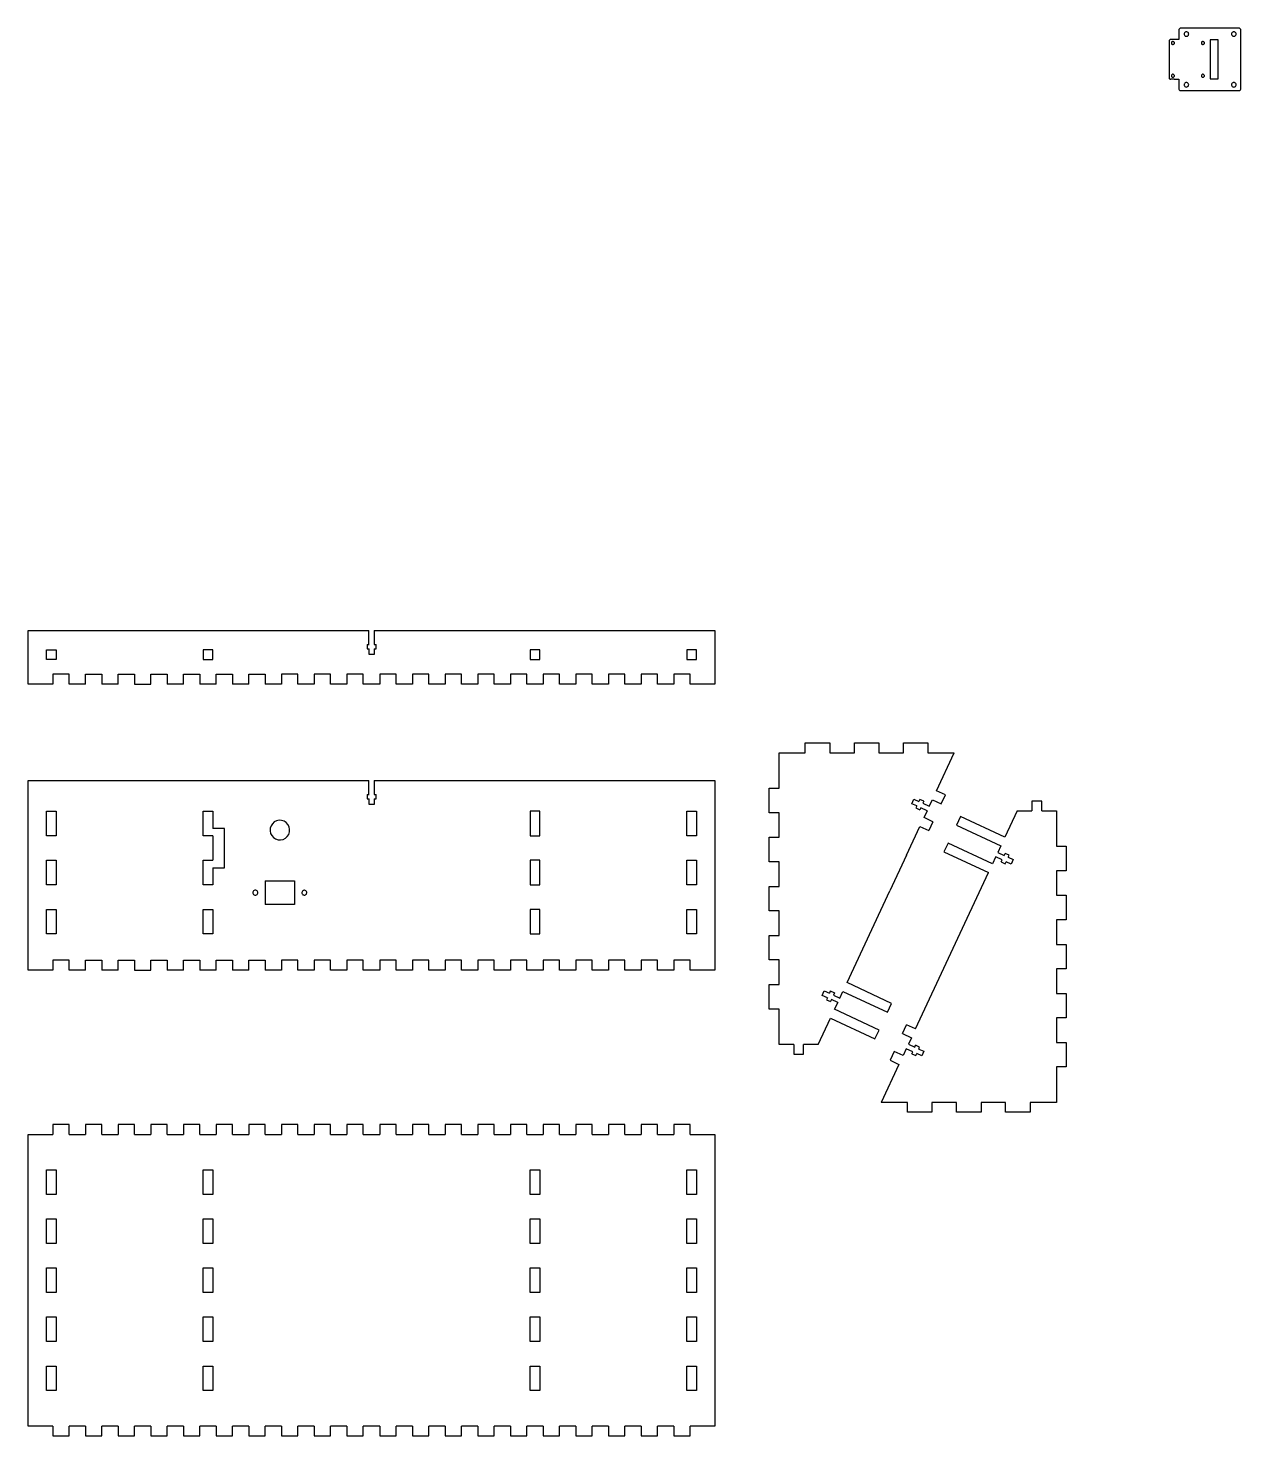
# Model space of a CAD drawing. Extents: x -935 to 1603, y -1243 to 219.
# Drawn here: x -935 to -193, y -937 to -76 of the extents above; entities that cross this region are included whole.
import ezdxf

# ---------------------------------------------------------------- set-up
doc = ezdxf.new("R2010")
doc.units = 0
doc.header["$MEASUREMENT"] = 0
doc.layers.add('Group#3', color=7, linetype='Continuous')
doc.layers.add('Layer0', color=7, linetype='Continuous')

msp = doc.modelspace()

# ---------------------------------------------------------------- linework, layer by layer
at = {"layer": 'Group#3'}
for p, q in [((-230.8, -77.28, 0.2), (-230.84, -77.56, 0.2)), ((-230.69, -77.02, 0.2), (-230.8, -77.28, 0.2)), ((-230.52, -76.79, 0.2), (-230.69, -77.02, 0.2)), ((-230.29, -76.61, 0.2), (-230.52, -76.79, 0.2)), ((-230.02, -76.5, 0.2), (-230.29, -76.61, 0.2)), ((-229.75, -76.47, 0.2), (-230.02, -76.5, 0.2)), ((-194.03, -76.47, 0.2), (-229.75, -76.47, 0.2)), ((-193.75, -76.5, 0.2), (-194.03, -76.47, 0.2)), ((-193.49, -76.61, 0.2), (-193.75, -76.5, 0.2)), ((-193.26, -76.79, 0.2), (-193.49, -76.61, 0.2)), ((-193.09, -77.02, 0.2), (-193.26, -76.79, 0.2)), ((-192.98, -77.28, 0.2), (-193.09, -77.02, 0.2)), ((-192.94, -77.56, 0.2), (-192.98, -77.28, 0.2)), ((-236.81, -84.21, 0.2), (-236.84, -84.47, 0.2)), ((-236.84, -84.47, 0.2), (-236.84, -84.56, 0.2)), ((-236.84, -84.56, 0.2), (-236.84, -106.57, 0.2)), ((-236.71, -83.97, 0.2), (-236.81, -84.21, 0.2)), ((-236.55, -83.76, 0.2), (-236.71, -83.97, 0.2)), ((-236.34, -83.6, 0.2), (-236.55, -83.76, 0.2)), ((-236.1, -83.5, 0.2), (-236.34, -83.6, 0.2)), ((-235.84, -83.47, 0.2), (-236.1, -83.5, 0.2)), ((-233.75, -83.47, 0.2), (-235.84, -83.47, 0.2)), ((-235.36, -85.34, 0.2), (-235.39, -85.57, 0.2)), ((-235.39, -85.57, 0.2), (-235.36, -85.8, 0.2)), ((-235.27, -85.12, 0.2), (-235.36, -85.34, 0.2)), ((-235.36, -85.8, 0.2), (-235.27, -86.02, 0.2)), ((-235.12, -84.93, 0.2), (-235.27, -85.12, 0.2)), ((-235.27, -86.02, 0.2), (-235.12, -86.2, 0.2)), ((-234.94, -84.79, 0.2), (-235.12, -84.93, 0.2)), ((-234.72, -84.7, 0.2), (-234.94, -84.79, 0.2)), ((-234.49, -84.67, 0.2), (-234.72, -84.7, 0.2)), ((-234.26, -84.7, 0.2), (-234.49, -84.67, 0.2)), ((-234.04, -84.79, 0.2), (-234.26, -84.7, 0.2)), ((-233.85, -84.93, 0.2), (-234.04, -84.79, 0.2)), ((-233.71, -85.12, 0.2), (-233.85, -84.93, 0.2)), ((-233.85, -86.2, 0.2), (-233.71, -86.02, 0.2)), ((-230.84, -83.47, 0.2), (-233.75, -83.47, 0.2)), ((-233.62, -85.34, 0.2), (-233.71, -85.12, 0.2)), ((-233.71, -86.02, 0.2), (-233.62, -85.8, 0.2)), ((-233.59, -85.57, 0.2), (-233.62, -85.34, 0.2)), ((-233.62, -85.8, 0.2), (-233.59, -85.57, 0.2)), ((-230.84, -77.56, 0.2), (-230.84, -83.47, 0.2)), ((-227.59, -79.71, 0.2), (-227.64, -80.07, 0.2)), ((-227.64, -80.07, 0.2), (-227.59, -80.43, 0.2)), ((-227.45, -79.37, 0.2), (-227.59, -79.71, 0.2)), ((-227.59, -80.43, 0.2), (-227.45, -80.77, 0.2)), ((-227.23, -79.08, 0.2), (-227.45, -79.37, 0.2)), ((-227.45, -80.77, 0.2), (-227.23, -81.06, 0.2)), ((-226.94, -78.86, 0.2), (-227.23, -79.08, 0.2)), ((-227.23, -81.06, 0.2), (-226.94, -81.28, 0.2)), ((-226.6, -78.72, 0.2), (-226.94, -78.86, 0.2)), ((-226.94, -81.28, 0.2), (-226.6, -81.42, 0.2)), ((-226.24, -78.67, 0.2), (-226.6, -78.72, 0.2)), ((-226.6, -81.42, 0.2), (-226.24, -81.47, 0.2)), ((-225.88, -78.72, 0.2), (-226.24, -78.67, 0.2)), ((-226.24, -81.47, 0.2), (-225.88, -81.42, 0.2)), ((-225.54, -78.86, 0.2), (-225.88, -78.72, 0.2)), ((-225.88, -81.42, 0.2), (-225.54, -81.28, 0.2)), ((-225.25, -79.08, 0.2), (-225.54, -78.86, 0.2)), ((-225.54, -81.28, 0.2), (-225.25, -81.06, 0.2)), ((-225.03, -79.37, 0.2), (-225.25, -79.08, 0.2)), ((-225.25, -81.06, 0.2), (-225.03, -80.77, 0.2)), ((-224.89, -79.71, 0.2), (-225.03, -79.37, 0.2)), ((-225.03, -80.77, 0.2), (-224.89, -80.43, 0.2)), ((-224.84, -80.07, 0.2), (-224.89, -79.71, 0.2)), ((-224.89, -80.43, 0.2), (-224.84, -80.07, 0.2)), ((-217.01, -85.34, 0.2), (-217.04, -85.57, 0.2)), ((-217.04, -85.57, 0.2), (-217.01, -85.8, 0.2)), ((-216.92, -85.12, 0.2), (-217.01, -85.34, 0.2)), ((-217.01, -85.8, 0.2), (-216.92, -86.02, 0.2)), ((-216.77, -84.93, 0.2), (-216.92, -85.12, 0.2)), ((-216.92, -86.02, 0.2), (-216.77, -86.2, 0.2)), ((-216.59, -84.79, 0.2), (-216.77, -84.93, 0.2)), ((-216.37, -84.7, 0.2), (-216.59, -84.79, 0.2)), ((-216.14, -84.67, 0.2), (-216.37, -84.7, 0.2)), ((-215.91, -84.7, 0.2), (-216.14, -84.67, 0.2)), ((-215.69, -84.79, 0.2), (-215.91, -84.7, 0.2)), ((-215.5, -84.93, 0.2), (-215.69, -84.79, 0.2)), ((-215.36, -85.12, 0.2), (-215.5, -84.93, 0.2)), ((-215.5, -86.2, 0.2), (-215.36, -86.02, 0.2)), ((-215.27, -85.34, 0.2), (-215.36, -85.12, 0.2)), ((-215.36, -86.02, 0.2), (-215.27, -85.8, 0.2)), ((-215.24, -85.57, 0.2), (-215.27, -85.34, 0.2)), ((-215.27, -85.8, 0.2), (-215.24, -85.57, 0.2)), ((-206.84, -83.67, 0.2), (-211.64, -83.67, 0.2)), ((-211.64, -83.67, 0.2), (-211.64, -107.47, 0.2)), ((-206.84, -107.47, 0.2), (-206.84, -83.67, 0.2)), ((-198.59, -79.71, 0.2), (-198.64, -80.07, 0.2)), ((-198.64, -80.07, 0.2), (-198.59, -80.43, 0.2)), ((-198.45, -79.37, 0.2), (-198.59, -79.71, 0.2)), ((-198.59, -80.43, 0.2), (-198.45, -80.77, 0.2)), ((-198.23, -79.08, 0.2), (-198.45, -79.37, 0.2)), ((-198.45, -80.77, 0.2), (-198.23, -81.06, 0.2)), ((-197.94, -78.86, 0.2), (-198.23, -79.08, 0.2)), ((-198.23, -81.06, 0.2), (-197.94, -81.28, 0.2)), ((-197.6, -78.72, 0.2), (-197.94, -78.86, 0.2)), ((-197.94, -81.28, 0.2), (-197.6, -81.42, 0.2)), ((-197.24, -78.67, 0.2), (-197.6, -78.72, 0.2)), ((-197.6, -81.42, 0.2), (-197.24, -81.47, 0.2)), ((-196.88, -78.72, 0.2), (-197.24, -78.67, 0.2)), ((-197.24, -81.47, 0.2), (-196.88, -81.42, 0.2)), ((-196.54, -78.86, 0.2), (-196.88, -78.72, 0.2)), ((-196.88, -81.42, 0.2), (-196.54, -81.28, 0.2)), ((-196.25, -79.08, 0.2), (-196.54, -78.86, 0.2)), ((-196.54, -81.28, 0.2), (-196.25, -81.06, 0.2)), ((-196.03, -79.37, 0.2), (-196.25, -79.08, 0.2)), ((-196.25, -81.06, 0.2), (-196.03, -80.77, 0.2)), ((-195.89, -79.71, 0.2), (-196.03, -79.37, 0.2)), ((-196.03, -80.77, 0.2), (-195.89, -80.43, 0.2)), ((-195.84, -80.07, 0.2), (-195.89, -79.71, 0.2)), ((-195.89, -80.43, 0.2), (-195.84, -80.07, 0.2)), ((-192.94, -113.57, 0.2), (-192.94, -77.56, 0.2)), ((-235.12, -86.2, 0.2), (-234.94, -86.35, 0.2)), ((-234.94, -86.35, 0.2), (-234.72, -86.44, 0.2)), ((-234.72, -86.44, 0.2), (-234.49, -86.47, 0.2)), ((-234.49, -86.47, 0.2), (-234.26, -86.44, 0.2)), ((-234.26, -86.44, 0.2), (-234.04, -86.35, 0.2)), ((-234.04, -86.35, 0.2), (-233.85, -86.2, 0.2)), ((-216.77, -86.2, 0.2), (-216.59, -86.35, 0.2)), ((-216.59, -86.35, 0.2), (-216.37, -86.44, 0.2)), ((-216.37, -86.44, 0.2), (-216.14, -86.47, 0.2)), ((-216.14, -86.47, 0.2), (-215.91, -86.44, 0.2)), ((-215.91, -86.44, 0.2), (-215.69, -86.35, 0.2)), ((-215.69, -86.35, 0.2), (-215.5, -86.2, 0.2)), ((-236.84, -106.57, 0.2), (-236.84, -106.67, 0.2)), ((-236.84, -106.67, 0.2), (-236.81, -106.93, 0.2)), ((-236.81, -106.93, 0.2), (-236.71, -107.17, 0.2)), ((-236.71, -107.17, 0.2), (-236.55, -107.37, 0.2)), ((-236.55, -107.37, 0.2), (-236.34, -107.53, 0.2)), ((-236.34, -107.53, 0.2), (-236.1, -107.63, 0.2)), ((-236.1, -107.63, 0.2), (-235.84, -107.67, 0.2)), ((-233.75, -107.67, 0.2), (-235.84, -107.67, 0.2)), ((-235.36, -105.34, 0.2), (-235.39, -105.57, 0.2)), ((-235.39, -105.57, 0.2), (-235.36, -105.8, 0.2)), ((-235.27, -105.12, 0.2), (-235.36, -105.34, 0.2)), ((-235.36, -105.8, 0.2), (-235.27, -106.02, 0.2)), ((-235.12, -104.93, 0.2), (-235.27, -105.12, 0.2)), ((-235.27, -106.02, 0.2), (-235.12, -106.2, 0.2)), ((-234.94, -104.79, 0.2), (-235.12, -104.93, 0.2)), ((-235.12, -106.2, 0.2), (-234.94, -106.35, 0.2)), ((-234.72, -104.7, 0.2), (-234.94, -104.79, 0.2)), ((-234.94, -106.35, 0.2), (-234.72, -106.44, 0.2)), ((-234.49, -104.67, 0.2), (-234.72, -104.7, 0.2)), ((-234.72, -106.44, 0.2), (-234.49, -106.47, 0.2)), ((-234.26, -104.7, 0.2), (-234.49, -104.67, 0.2)), ((-234.49, -106.47, 0.2), (-234.26, -106.44, 0.2)), ((-234.04, -104.79, 0.2), (-234.26, -104.7, 0.2)), ((-234.26, -106.44, 0.2), (-234.04, -106.35, 0.2)), ((-233.85, -104.93, 0.2), (-234.04, -104.79, 0.2)), ((-234.04, -106.35, 0.2), (-233.85, -106.2, 0.2)), ((-233.71, -105.12, 0.2), (-233.85, -104.93, 0.2)), ((-233.85, -106.2, 0.2), (-233.71, -106.02, 0.2)), ((-233.75, -107.67, 0.2), (-230.84, -107.67, 0.2)), ((-233.62, -105.34, 0.2), (-233.71, -105.12, 0.2)), ((-233.71, -106.02, 0.2), (-233.62, -105.8, 0.2)), ((-233.59, -105.57, 0.2), (-233.62, -105.34, 0.2)), ((-233.62, -105.8, 0.2), (-233.59, -105.57, 0.2)), ((-230.84, -107.67, 0.2), (-230.84, -113.57, 0.2)), ((-227.61, -110.78, 0.2), (-227.64, -111.14, 0.2)), ((-227.64, -111.14, 0.2), (-227.57, -111.5, 0.2)), ((-227.49, -110.44, 0.2), (-227.61, -110.78, 0.2)), ((-227.57, -111.5, 0.2), (-227.41, -111.83, 0.2)), ((-227.28, -110.13, 0.2), (-227.49, -110.44, 0.2)), ((-227.41, -111.83, 0.2), (-227.17, -112.11, 0.2)), ((-227, -109.9, 0.2), (-227.28, -110.13, 0.2)), ((-226.67, -109.74, 0.2), (-227, -109.9, 0.2)), ((-226.32, -109.67, 0.2), (-226.67, -109.74, 0.2)), ((-225.95, -109.7, 0.2), (-226.32, -109.67, 0.2)), ((-225.61, -109.82, 0.2), (-225.95, -109.7, 0.2)), ((-225.31, -110.03, 0.2), (-225.61, -109.82, 0.2)), ((-225.07, -110.3, 0.2), (-225.31, -110.03, 0.2)), ((-225.2, -112, 0.2), (-224.99, -111.7, 0.2)), ((-224.91, -110.63, 0.2), (-225.07, -110.3, 0.2)), ((-224.99, -111.7, 0.2), (-224.87, -111.36, 0.2)), ((-224.84, -110.99, 0.2), (-224.91, -110.63, 0.2)), ((-224.87, -111.36, 0.2), (-224.84, -110.99, 0.2)), ((-217.01, -105.34, 0.2), (-217.04, -105.57, 0.2)), ((-217.04, -105.57, 0.2), (-217.01, -105.8, 0.2)), ((-216.92, -105.12, 0.2), (-217.01, -105.34, 0.2)), ((-217.01, -105.8, 0.2), (-216.92, -106.02, 0.2)), ((-216.77, -104.93, 0.2), (-216.92, -105.12, 0.2)), ((-216.92, -106.02, 0.2), (-216.77, -106.2, 0.2)), ((-216.59, -104.79, 0.2), (-216.77, -104.93, 0.2)), ((-216.77, -106.2, 0.2), (-216.59, -106.35, 0.2)), ((-216.37, -104.7, 0.2), (-216.59, -104.79, 0.2)), ((-216.59, -106.35, 0.2), (-216.37, -106.44, 0.2)), ((-216.14, -104.67, 0.2), (-216.37, -104.7, 0.2)), ((-216.37, -106.44, 0.2), (-216.14, -106.47, 0.2)), ((-215.91, -104.7, 0.2), (-216.14, -104.67, 0.2)), ((-216.14, -106.47, 0.2), (-215.91, -106.44, 0.2)), ((-215.69, -104.79, 0.2), (-215.91, -104.7, 0.2)), ((-215.91, -106.44, 0.2), (-215.69, -106.35, 0.2)), ((-215.5, -104.93, 0.2), (-215.69, -104.79, 0.2)), ((-215.69, -106.35, 0.2), (-215.5, -106.2, 0.2)), ((-215.36, -105.12, 0.2), (-215.5, -104.93, 0.2)), ((-215.5, -106.2, 0.2), (-215.36, -106.02, 0.2)), ((-215.27, -105.34, 0.2), (-215.36, -105.12, 0.2)), ((-215.36, -106.02, 0.2), (-215.27, -105.8, 0.2)), ((-215.24, -105.57, 0.2), (-215.27, -105.34, 0.2)), ((-215.27, -105.8, 0.2), (-215.24, -105.57, 0.2)), ((-211.64, -107.47, 0.2), (-206.84, -107.47, 0.2)), ((-198.59, -110.71, 0.2), (-198.64, -111.07, 0.2)), ((-198.64, -111.07, 0.2), (-198.59, -111.43, 0.2)), ((-198.45, -110.37, 0.2), (-198.59, -110.71, 0.2)), ((-198.59, -111.43, 0.2), (-198.45, -111.77, 0.2)), ((-198.23, -110.08, 0.2), (-198.45, -110.37, 0.2)), ((-198.45, -111.77, 0.2), (-198.23, -112.06, 0.2)), ((-197.94, -109.86, 0.2), (-198.23, -110.08, 0.2)), ((-197.6, -109.72, 0.2), (-197.94, -109.86, 0.2)), ((-197.24, -109.67, 0.2), (-197.6, -109.72, 0.2)), ((-196.88, -109.72, 0.2), (-197.24, -109.67, 0.2)), ((-196.54, -109.86, 0.2), (-196.88, -109.72, 0.2)), ((-196.25, -110.08, 0.2), (-196.54, -109.86, 0.2)), ((-196.03, -110.37, 0.2), (-196.25, -110.08, 0.2)), ((-196.25, -112.06, 0.2), (-196.03, -111.77, 0.2)), ((-195.89, -110.71, 0.2), (-196.03, -110.37, 0.2)), ((-196.03, -111.77, 0.2), (-195.89, -111.43, 0.2)), ((-195.84, -111.07, 0.2), (-195.89, -110.71, 0.2)), ((-195.89, -111.43, 0.2), (-195.84, -111.07, 0.2)), ((-230.84, -113.57, 0.2), (-230.8, -113.85, 0.2)), ((-230.8, -113.85, 0.2), (-230.69, -114.12, 0.2)), ((-230.69, -114.12, 0.2), (-230.52, -114.35, 0.2)), ((-230.52, -114.35, 0.2), (-230.29, -114.52, 0.2)), ((-230.29, -114.52, 0.2), (-230.02, -114.63, 0.2)), ((-230.02, -114.63, 0.2), (-229.75, -114.67, 0.2)), ((-229.75, -114.67, 0.2), (-194.03, -114.67, 0.2)), ((-227.17, -112.11, 0.2), (-226.87, -112.31, 0.2)), ((-226.87, -112.31, 0.2), (-226.53, -112.44, 0.2)), ((-226.53, -112.44, 0.2), (-226.16, -112.46, 0.2)), ((-226.16, -112.46, 0.2), (-225.8, -112.4, 0.2)), ((-225.8, -112.4, 0.2), (-225.48, -112.24, 0.2)), ((-225.48, -112.24, 0.2), (-225.2, -112, 0.2)), ((-198.23, -112.06, 0.2), (-197.94, -112.28, 0.2)), ((-197.94, -112.28, 0.2), (-197.6, -112.42, 0.2)), ((-197.6, -112.42, 0.2), (-197.24, -112.47, 0.2)), ((-197.24, -112.47, 0.2), (-196.88, -112.42, 0.2)), ((-196.88, -112.42, 0.2), (-196.54, -112.28, 0.2)), ((-196.54, -112.28, 0.2), (-196.25, -112.06, 0.2)), ((-194.03, -114.67, 0.2), (-193.75, -114.63, 0.2)), ((-193.75, -114.63, 0.2), (-193.49, -114.52, 0.2)), ((-193.49, -114.52, 0.2), (-193.26, -114.35, 0.2)), ((-193.26, -114.35, 0.2), (-193.09, -114.12, 0.2)), ((-193.09, -114.12, 0.2), (-192.98, -113.85, 0.2)), ((-192.98, -113.85, 0.2), (-192.94, -113.57, 0.2))]:
    msp.add_line(p, q, dxfattribs=at)
at = {"layer": 'Layer0'}
for p, q in [((-934.65, -477.63), (-934.65, -444.83)), ((-934.65, -444.83), (-726.26, -444.83)), ((-726.26, -453.42), (-726.26, -444.83)), ((-723.06, -444.83), (-723.05, -453.42)), ((-723.06, -444.83), (-514.65, -444.83)), ((-514.65, -444.83), (-514.65, -477.63)), ((-727.4, -453.42), (-726.26, -453.42)), ((-727.4, -453.42), (-727.4, -456.12)), ((-727.4, -456.12), (-726.05, -456.12)), ((-726.26, -453.48), (-726.26, -453.42)), ((-726.26, -453.42), (-726.05, -453.42)), ((-726.05, -459.57), (-726.05, -456.12)), ((-723.05, -453.42), (-723.06, -453.48)), ((-723.05, -453.42), (-721.7, -453.42)), ((-723.05, -456.12), (-721.7, -456.12)), ((-723.05, -456.12), (-723.05, -459.57)), ((-721.7, -456.12), (-721.7, -453.42)), ((-923.45, -462.63), (-923.45, -456.63)), ((-923.45, -456.63), (-917.45, -456.63)), ((-917.45, -462.63), (-923.45, -462.63)), ((-917.45, -456.63), (-917.45, -462.63)), ((-827.65, -456.63), (-827.65, -462.63)), ((-821.65, -456.63), (-827.65, -456.63)), ((-827.65, -462.63), (-821.65, -462.63)), ((-821.65, -462.63), (-821.65, -456.63)), ((-723.05, -459.57), (-726.05, -459.57)), ((-627.65, -456.63), (-627.65, -462.63)), ((-621.65, -456.63), (-627.65, -456.63)), ((-627.65, -462.63), (-621.65, -462.63)), ((-621.65, -462.63), (-621.65, -456.63)), ((-525.85, -456.63), (-531.85, -456.63)), ((-531.85, -456.63), (-531.85, -462.63)), ((-531.85, -462.63), (-525.85, -462.63)), ((-525.85, -462.63), (-525.85, -456.63)), ((-909.65, -471.63), (-919.65, -471.63)), ((-919.65, -471.63), (-919.65, -477.63)), ((-909.65, -477.63), (-909.65, -471.63)), ((-899.65, -477.63), (-899.65, -471.63)), ((-899.65, -471.63), (-889.65, -471.63)), ((-889.65, -471.63), (-889.65, -477.63)), ((-879.65, -477.63), (-879.65, -471.63)), ((-879.65, -471.63), (-869.65, -471.63)), ((-869.65, -471.63), (-869.65, -477.63)), ((-859.65, -477.63), (-859.65, -471.63)), ((-859.65, -471.63), (-849.65, -471.63)), ((-849.65, -471.63), (-849.65, -477.63)), ((-839.65, -477.63), (-839.65, -471.63)), ((-839.65, -471.63), (-829.65, -471.63)), ((-829.65, -471.63), (-829.65, -477.63)), ((-819.65, -477.63), (-819.65, -471.63)), ((-819.65, -471.63), (-809.65, -471.63)), ((-809.65, -471.63), (-809.65, -477.63)), ((-799.65, -477.63), (-799.65, -471.63)), ((-799.65, -471.63), (-789.65, -471.63)), ((-789.65, -471.63), (-789.65, -477.63)), ((-769.65, -471.63), (-779.65, -471.63)), ((-779.65, -471.63), (-779.65, -477.63)), ((-769.65, -477.63), (-769.65, -471.63)), ((-749.65, -471.63), (-759.65, -471.63)), ((-759.65, -471.63), (-759.65, -477.63)), ((-749.65, -477.63), (-749.65, -471.63)), ((-729.65, -471.63), (-739.65, -471.63)), ((-739.65, -471.63), (-739.65, -477.63)), ((-729.65, -477.63), (-729.65, -471.63)), ((-709.65, -471.63), (-719.65, -471.63)), ((-719.65, -471.63), (-719.65, -477.63)), ((-709.65, -477.63), (-709.65, -471.63)), ((-689.65, -471.63), (-699.65, -471.63)), ((-699.65, -471.63), (-699.65, -477.63)), ((-689.65, -477.63), (-689.65, -471.63)), ((-669.65, -471.63), (-679.65, -471.63)), ((-679.65, -471.63), (-679.65, -477.63)), ((-669.65, -477.63), (-669.65, -471.63)), ((-649.65, -471.63), (-659.65, -471.63)), ((-659.65, -471.63), (-659.65, -477.63)), ((-649.65, -477.63), (-649.65, -471.63)), ((-629.65, -471.63), (-639.65, -471.63)), ((-639.65, -471.63), (-639.65, -477.63)), ((-629.65, -477.63), (-629.65, -471.63)), ((-609.65, -471.63), (-619.65, -471.63)), ((-619.65, -471.63), (-619.65, -477.63)), ((-609.65, -477.63), (-609.65, -471.63)), ((-589.65, -471.63), (-599.65, -471.63)), ((-599.65, -471.63), (-599.65, -477.63)), ((-589.65, -477.63), (-589.65, -471.63)), ((-569.65, -471.63), (-579.65, -471.63)), ((-579.65, -471.63), (-579.65, -477.63)), ((-569.65, -477.63), (-569.65, -471.63)), ((-549.65, -471.63), (-559.65, -471.63)), ((-559.65, -471.63), (-559.65, -477.63)), ((-549.65, -477.63), (-549.65, -471.63)), ((-529.65, -471.63), (-539.65, -471.63)), ((-539.65, -471.63), (-539.65, -477.63)), ((-529.65, -477.63), (-529.65, -471.63)), ((-919.65, -477.63), (-934.65, -477.63)), ((-899.65, -477.63), (-909.65, -477.63)), ((-879.65, -477.63), (-889.65, -477.63)), ((-869.65, -477.63), (-859.65, -477.63)), ((-839.65, -477.63), (-849.65, -477.63)), ((-819.65, -477.63), (-829.65, -477.63)), ((-799.65, -477.63), (-809.65, -477.63)), ((-779.65, -477.63), (-789.65, -477.63)), ((-759.65, -477.63), (-769.65, -477.63)), ((-739.65, -477.63), (-749.65, -477.63)), ((-719.65, -477.63), (-729.65, -477.63)), ((-699.65, -477.63), (-709.65, -477.63)), ((-679.65, -477.63), (-689.65, -477.63)), ((-659.65, -477.63), (-669.65, -477.63)), ((-639.65, -477.63), (-649.65, -477.63)), ((-619.65, -477.63), (-629.65, -477.63)), ((-599.65, -477.63), (-609.65, -477.63)), ((-579.65, -477.63), (-589.65, -477.63)), ((-559.65, -477.63), (-569.65, -477.63)), ((-539.65, -477.63), (-549.65, -477.63)), ((-514.65, -477.63), (-529.65, -477.63)), ((-459.31, -519.67), (-459.31, -513.67)), ((-459.31, -513.67), (-444.31, -513.67)), ((-444.31, -513.67), (-444.31, -519.67)), ((-429.31, -519.67), (-429.31, -513.67)), ((-429.31, -513.67), (-414.31, -513.67)), ((-414.31, -513.67), (-414.31, -519.67)), ((-399.31, -519.67), (-399.31, -513.67)), ((-399.31, -513.67), (-384.31, -513.67)), ((-384.31, -513.67), (-384.31, -519.67)), ((-475.41, -519.67), (-459.31, -519.67)), ((-475.41, -541.37), (-475.41, -519.67)), ((-444.31, -519.67), (-429.31, -519.67)), ((-414.31, -519.67), (-399.31, -519.67)), ((-384.31, -519.67), (-368.24, -519.67)), ((-379.09, -542.95), (-368.24, -519.67)), ((-934.65, -652.53), (-934.65, -536.58)), ((-934.65, -536.58), (-726.26, -536.58)), ((-726.26, -545.17), (-726.26, -536.58)), ((-723.06, -536.58), (-723.05, -545.17)), ((-723.06, -536.58), (-514.65, -536.58)), ((-514.65, -536.58), (-514.65, -652.53)), ((-481.41, -556.37), (-481.41, -541.37)), ((-481.41, -541.37), (-475.41, -541.37)), ((-727.4, -545.17), (-727.4, -547.87)), ((-727.4, -545.17), (-726.26, -545.17)), ((-727.4, -547.87), (-726.05, -547.87)), ((-726.26, -545.23), (-726.26, -545.17)), ((-726.26, -545.17), (-726.05, -545.17)), ((-726.05, -551.32), (-726.05, -547.87)), ((-723.05, -545.17), (-723.06, -545.23)), ((-723.05, -545.17), (-721.7, -545.17)), ((-723.05, -547.87), (-723.05, -551.32)), ((-723.05, -547.87), (-721.7, -547.87)), ((-721.7, -547.87), (-721.7, -545.17)), ((-394.26, -550.79), (-393.05, -548.04)), ((-391.11, -552.18), (-394.26, -550.79)), ((-393.05, -548.04), (-389.89, -549.44)), ((-389.35, -548.21), (-389.89, -549.44)), ((-386.88, -549.3), (-389.35, -548.21)), ((-386.88, -549.3), (-387.43, -550.54)), ((-387.43, -550.54), (-383.48, -552.37)), ((-383.48, -552.37), (-381.62, -548.39)), ((-381.62, -548.39), (-376.19, -550.92)), ((-373.65, -545.48), (-379.09, -542.95)), ((-376.19, -550.92), (-373.65, -545.48)), ((-314.74, -549.17), (-320.74, -549.17)), ((-320.74, -549.17), (-320.74, -555.17)), ((-314.74, -555.17), (-314.74, -549.17)), ((-923.45, -570.43), (-923.45, -555.43)), ((-923.45, -555.43), (-917.45, -555.43)), ((-917.45, -555.43), (-917.45, -570.43)), ((-827.65, -570.43), (-827.65, -555.43)), ((-827.65, -555.43), (-821.65, -555.43)), ((-821.65, -555.43), (-821.65, -565.93)), ((-723.05, -551.32), (-726.05, -551.32)), ((-621.65, -555.43), (-627.65, -555.43)), ((-627.65, -555.43), (-627.65, -570.43)), ((-621.65, -570.43), (-621.65, -555.43)), ((-531.85, -570.43), (-531.85, -555.43)), ((-531.85, -555.43), (-525.85, -555.43)), ((-525.85, -555.43), (-525.85, -570.43)), ((-475.41, -556.37), (-481.41, -556.37)), ((-475.41, -571.37), (-475.41, -556.37)), ((-391.11, -552.18), (-391.66, -553.42)), ((-391.66, -553.42), (-389.19, -554.51)), ((-388.64, -553.28), (-389.19, -554.51)), ((-388.64, -553.28), (-388.69, -553.25)), ((-384.75, -555.09), (-388.64, -553.28)), ((-386.7, -559.26), (-384.84, -555.27)), ((-381.26, -561.8), (-386.7, -559.26)), ((-384.75, -555.09), (-384.84, -555.27)), ((-364.41, -558.55), (-366.95, -563.99)), ((-337.22, -571.23), (-364.41, -558.55)), ((-329.74, -555.17), (-337.22, -571.23)), ((-329.74, -555.17), (-320.74, -555.17)), ((-314.74, -555.17), (-305.74, -555.17)), ((-305.74, -555.17), (-305.74, -576.83)), ((-814.65, -565.93), (-821.65, -565.93)), ((-814.65, -589.93), (-814.65, -565.93)), ((-786.61, -565.83), (-786.69, -567.4)), ((-786.69, -567.4), (-786.37, -568.93)), ((-786.12, -564.35), (-786.61, -565.83)), ((-785.26, -563.03), (-786.12, -564.35)), ((-784.09, -561.99), (-785.26, -563.03)), ((-782.69, -561.28), (-784.09, -561.99)), ((-781.16, -560.96), (-782.69, -561.28)), ((-779.6, -561.05), (-781.16, -560.96)), ((-778.11, -561.54), (-779.6, -561.05)), ((-776.8, -562.4), (-778.11, -561.54)), ((-775.75, -563.56), (-776.8, -562.4)), ((-775.05, -564.96), (-775.75, -563.56)), ((-775.3, -569.55), (-774.81, -568.06)), ((-774.73, -566.5), (-775.05, -564.96)), ((-774.81, -568.06), (-774.73, -566.5)), ((-397.43, -582.28), (-389.23, -564.7)), ((-389.23, -564.7), (-383.79, -567.24)), ((-381.26, -561.8), (-383.79, -567.24)), ((-366.95, -563.99), (-339.76, -576.66)), ((-917.45, -570.43), (-923.45, -570.43)), ((-821.65, -570.43), (-827.65, -570.43)), ((-821.65, -570.43), (-821.65, -585.43)), ((-786.37, -568.93), (-785.67, -570.33)), ((-785.67, -570.33), (-784.62, -571.5)), ((-784.62, -571.5), (-783.31, -572.35)), ((-783.31, -572.35), (-781.82, -572.84)), ((-781.82, -572.84), (-780.26, -572.93)), ((-780.26, -572.93), (-778.73, -572.61)), ((-778.73, -572.61), (-777.33, -571.9)), ((-777.33, -571.9), (-776.16, -570.86)), ((-776.16, -570.86), (-775.3, -569.55)), ((-627.65, -570.43), (-621.65, -570.43)), ((-525.85, -570.43), (-531.85, -570.43)), ((-481.41, -571.37), (-475.41, -571.37)), ((-481.41, -586.37), (-481.41, -571.37)), ((-372.02, -574.86), (-374.56, -580.3)), ((-344.83, -587.54), (-372.02, -574.86)), ((-339.76, -576.66), (-341.62, -580.65)), ((-305.74, -576.83), (-299.74, -576.83)), ((-299.74, -576.83), (-299.74, -591.83)), ((-923.45, -600.43), (-923.45, -585.43)), ((-923.45, -585.43), (-917.45, -585.43)), ((-917.45, -585.43), (-917.45, -600.43)), ((-827.65, -600.43), (-827.65, -585.43)), ((-827.65, -585.43), (-821.65, -585.43)), ((-621.65, -585.43), (-627.65, -585.43)), ((-627.65, -585.43), (-627.65, -600.43)), ((-621.65, -600.43), (-621.65, -585.43)), ((-531.85, -600.43), (-531.85, -585.43)), ((-531.85, -585.43), (-525.85, -585.43)), ((-525.85, -585.43), (-525.85, -600.43)), ((-397.43, -582.28), (-407.57, -604.03)), ((-374.56, -580.3), (-347.37, -592.98)), ((-342.97, -583.55), (-344.83, -587.54)), ((-342.89, -583.37), (-342.97, -583.55)), ((-338.94, -585.21), (-342.89, -583.37)), ((-341.62, -580.65), (-337.73, -582.47)), ((-339.49, -586.44), (-338.94, -585.21)), ((-337.73, -582.47), (-337.18, -581.23)), ((-337.73, -582.47), (-337.68, -582.49)), ((-334.71, -582.33), (-337.18, -581.23)), ((-335.26, -583.56), (-334.71, -582.33)), ((-335.26, -583.56), (-332.11, -584.96)), ((-332.11, -584.96), (-333.32, -587.7)), ((-821.65, -589.93), (-821.65, -600.43)), ((-821.65, -589.93), (-814.65, -589.93)), ((-475.41, -586.37), (-481.41, -586.37)), ((-475.41, -601.37), (-475.41, -586.37)), ((-391.91, -688.51), (-347.37, -592.98)), ((-339.49, -586.44), (-337.02, -587.54)), ((-337.02, -587.54), (-336.48, -586.3)), ((-333.32, -587.7), (-336.48, -586.3)), ((-305.74, -591.83), (-305.74, -606.83)), ((-299.74, -591.83), (-305.74, -591.83)), ((-917.45, -600.43), (-923.45, -600.43)), ((-821.65, -600.43), (-827.65, -600.43)), ((-789.71, -597.95), (-771.71, -597.95)), ((-789.71, -597.95), (-789.71, -612.5)), ((-771.71, -597.95), (-771.71, -612.5)), ((-627.65, -600.43), (-621.65, -600.43)), ((-525.85, -600.43), (-531.85, -600.43)), ((-481.41, -616.37), (-481.41, -601.37)), ((-481.41, -601.37), (-475.41, -601.37)), ((-797.16, -604.83), (-797.21, -605.22)), ((-797.21, -605.22), (-797.16, -605.61)), ((-797.01, -604.47), (-797.16, -604.83)), ((-797.16, -605.61), (-797.01, -605.97)), ((-796.77, -604.16), (-797.01, -604.47)), ((-797.01, -605.97), (-796.77, -606.28)), ((-796.46, -603.92), (-796.77, -604.16)), ((-796.77, -606.28), (-796.46, -606.52)), ((-796.1, -603.77), (-796.46, -603.92)), ((-796.46, -606.52), (-796.1, -606.67)), ((-795.71, -603.72), (-796.1, -603.77)), ((-796.1, -606.67), (-795.71, -606.72)), ((-795.32, -603.77), (-795.71, -603.72)), ((-795.71, -606.72), (-795.32, -606.67)), ((-794.96, -603.92), (-795.32, -603.77)), ((-795.32, -606.67), (-794.96, -606.52)), ((-794.65, -604.16), (-794.96, -603.92)), ((-794.96, -606.52), (-794.65, -606.28)), ((-794.41, -604.47), (-794.65, -604.16)), ((-794.65, -606.28), (-794.41, -605.97)), ((-794.26, -604.83), (-794.41, -604.47)), ((-794.41, -605.97), (-794.26, -605.61)), ((-794.21, -605.22), (-794.26, -604.83)), ((-794.26, -605.61), (-794.21, -605.22)), ((-767.11, -604.69), (-767.2, -605.08)), ((-767.2, -605.08), (-767.19, -605.47)), ((-767.19, -605.47), (-767.08, -605.84)), ((-766.93, -604.35), (-767.11, -604.69)), ((-767.08, -605.84), (-766.87, -606.17)), ((-766.66, -604.06), (-766.93, -604.35)), ((-766.87, -606.17), (-766.58, -606.44)), ((-766.33, -603.86), (-766.66, -604.06)), ((-766.58, -606.44), (-766.24, -606.63)), ((-765.96, -603.74), (-766.33, -603.86)), ((-766.24, -606.63), (-765.86, -606.71)), ((-765.56, -603.73), (-765.96, -603.74)), ((-765.86, -606.71), (-765.46, -606.7)), ((-765.18, -603.82), (-765.56, -603.73)), ((-765.46, -606.7), (-765.09, -606.59)), ((-764.84, -604), (-765.18, -603.82)), ((-765.09, -606.59), (-764.76, -606.38)), ((-764.55, -604.27), (-764.84, -604)), ((-764.76, -606.38), (-764.49, -606.09)), ((-764.34, -604.6), (-764.55, -604.27)), ((-764.49, -606.09), (-764.31, -605.75)), ((-764.23, -604.98), (-764.34, -604.6)), ((-764.31, -605.75), (-764.22, -605.37)), ((-764.22, -605.37), (-764.23, -604.98)), ((-433.78, -660.23), (-407.57, -604.03)), ((-305.74, -606.83), (-299.74, -606.83)), ((-299.74, -606.83), (-299.74, -621.83)), ((-923.45, -630.43), (-923.45, -615.43)), ((-923.45, -615.43), (-917.45, -615.43)), ((-917.45, -615.43), (-917.45, -630.43)), ((-827.65, -630.43), (-827.65, -615.43)), ((-827.65, -615.43), (-821.65, -615.43)), ((-821.65, -615.43), (-821.65, -630.43)), ((-771.71, -612.5), (-789.71, -612.5)), ((-621.65, -615.43), (-627.65, -615.43)), ((-627.65, -615.43), (-627.65, -630.43)), ((-621.65, -630.43), (-621.65, -615.43)), ((-531.85, -630.43), (-531.85, -615.43)), ((-531.85, -615.43), (-525.85, -615.43)), ((-525.85, -615.43), (-525.85, -630.43)), ((-475.41, -616.37), (-481.41, -616.37)), ((-475.41, -631.37), (-475.41, -616.37)), ((-299.74, -621.83), (-305.74, -621.83)), ((-305.74, -621.83), (-305.74, -636.83)), ((-917.45, -630.43), (-923.45, -630.43)), ((-821.65, -630.43), (-827.65, -630.43)), ((-627.65, -630.43), (-621.65, -630.43)), ((-525.85, -630.43), (-531.85, -630.43)), ((-481.41, -631.37), (-475.41, -631.37)), ((-481.41, -646.37), (-481.41, -631.37)), ((-305.74, -636.83), (-299.74, -636.83)), ((-299.74, -636.83), (-299.74, -651.83)), ((-919.65, -652.53), (-934.65, -652.53)), ((-909.65, -646.53), (-919.65, -646.53)), ((-919.65, -646.53), (-919.65, -652.53)), ((-909.65, -652.53), (-909.65, -646.53)), ((-899.65, -652.53), (-909.65, -652.53)), ((-899.65, -646.53), (-889.65, -646.53)), ((-899.65, -652.53), (-899.65, -646.53)), ((-889.65, -646.53), (-889.65, -652.53)), ((-879.65, -652.53), (-889.65, -652.53)), ((-879.65, -646.53), (-869.65, -646.53)), ((-879.65, -652.53), (-879.65, -646.53)), ((-869.65, -646.53), (-869.65, -652.53)), ((-869.65, -652.53), (-859.65, -652.53)), ((-859.65, -646.53), (-849.65, -646.53)), ((-859.65, -652.53), (-859.65, -646.53)), ((-849.65, -646.53), (-849.65, -652.53)), ((-839.65, -652.53), (-849.65, -652.53)), ((-839.65, -646.53), (-829.65, -646.53)), ((-839.65, -652.53), (-839.65, -646.53)), ((-829.65, -646.53), (-829.65, -652.53)), ((-819.65, -652.53), (-829.65, -652.53)), ((-819.65, -646.53), (-809.65, -646.53)), ((-819.65, -652.53), (-819.65, -646.53)), ((-809.65, -646.53), (-809.65, -652.53)), ((-799.65, -652.53), (-809.65, -652.53)), ((-799.65, -646.53), (-789.65, -646.53)), ((-799.65, -652.53), (-799.65, -646.53)), ((-789.65, -646.53), (-789.65, -652.53)), ((-779.65, -652.53), (-789.65, -652.53)), ((-769.65, -646.53), (-779.65, -646.53)), ((-779.65, -646.53), (-779.65, -652.53)), ((-769.65, -652.53), (-769.65, -646.53)), ((-759.65, -652.53), (-769.65, -652.53)), ((-749.65, -646.53), (-759.65, -646.53)), ((-759.65, -646.53), (-759.65, -652.53)), ((-749.65, -652.53), (-749.65, -646.53)), ((-739.65, -652.53), (-749.65, -652.53)), ((-729.65, -646.53), (-739.65, -646.53)), ((-739.65, -646.53), (-739.65, -652.53)), ((-729.65, -652.53), (-729.65, -646.53)), ((-719.65, -652.53), (-729.65, -652.53)), ((-719.65, -646.53), (-719.65, -652.53)), ((-709.65, -646.53), (-719.65, -646.53)), ((-709.65, -652.53), (-709.65, -646.53)), ((-699.65, -652.53), (-709.65, -652.53)), ((-689.65, -646.53), (-699.65, -646.53)), ((-699.65, -646.53), (-699.65, -652.53)), ((-689.65, -652.53), (-689.65, -646.53)), ((-679.65, -652.53), (-689.65, -652.53)), ((-669.65, -646.53), (-679.65, -646.53)), ((-679.65, -646.53), (-679.65, -652.53)), ((-669.65, -652.53), (-669.65, -646.53)), ((-659.65, -652.53), (-669.65, -652.53)), ((-649.65, -646.53), (-659.65, -646.53)), ((-659.65, -646.53), (-659.65, -652.53)), ((-649.65, -652.53), (-649.65, -646.53)), ((-639.65, -652.53), (-649.65, -652.53)), ((-639.65, -646.53), (-639.65, -652.53)), ((-629.65, -646.53), (-639.65, -646.53)), ((-629.65, -652.53), (-629.65, -646.53)), ((-619.65, -652.53), (-629.65, -652.53)), ((-619.65, -646.53), (-619.65, -652.53)), ((-609.65, -646.53), (-619.65, -646.53)), ((-609.65, -652.53), (-609.65, -646.53)), ((-599.65, -652.53), (-609.65, -652.53)), ((-599.65, -646.53), (-599.65, -652.53)), ((-589.65, -646.53), (-599.65, -646.53)), ((-589.65, -652.53), (-589.65, -646.53)), ((-579.65, -652.53), (-589.65, -652.53)), ((-569.65, -646.53), (-579.65, -646.53)), ((-579.65, -646.53), (-579.65, -652.53)), ((-569.65, -652.53), (-569.65, -646.53)), ((-559.65, -652.53), (-569.65, -652.53)), ((-549.65, -646.53), (-559.65, -646.53)), ((-559.65, -646.53), (-559.65, -652.53)), ((-549.65, -652.53), (-549.65, -646.53)), ((-539.65, -652.53), (-549.65, -652.53)), ((-529.65, -646.53), (-539.65, -646.53)), ((-539.65, -646.53), (-539.65, -652.53)), ((-529.65, -652.53), (-529.65, -646.53)), ((-514.65, -652.53), (-529.65, -652.53)), ((-475.41, -646.37), (-481.41, -646.37)), ((-475.41, -661.37), (-475.41, -646.37)), ((-299.74, -651.83), (-305.74, -651.83)), ((-305.74, -651.83), (-305.74, -666.83)), ((-481.41, -661.37), (-475.41, -661.37)), ((-481.41, -676.37), (-481.41, -661.37)), ((-406.59, -672.91), (-433.78, -660.23)), ((-448.95, -668.07), (-447.74, -665.32)), ((-445.8, -669.47), (-448.95, -668.07)), ((-447.74, -665.32), (-444.58, -666.72)), ((-445.8, -669.47), (-446.35, -670.7)), ((-446.35, -670.7), (-443.88, -671.79)), ((-444.04, -665.49), (-444.58, -666.72)), ((-441.57, -666.58), (-444.04, -665.49)), ((-443.33, -670.56), (-443.88, -671.79)), ((-443.33, -670.56), (-443.38, -670.54)), ((-439.44, -672.37), (-443.33, -670.56)), ((-441.57, -666.58), (-442.12, -667.82)), ((-442.12, -667.82), (-438.17, -669.65)), ((-438.17, -669.65), (-436.31, -665.67)), ((-436.31, -665.67), (-409.12, -678.35)), ((-305.74, -666.83), (-299.74, -666.83)), ((-299.74, -666.83), (-299.74, -681.83)), ((-475.41, -676.37), (-481.41, -676.37)), ((-475.41, -698.03), (-475.41, -676.37)), ((-441.38, -676.54), (-439.53, -672.56)), ((-414.2, -689.22), (-441.38, -676.54)), ((-439.44, -672.37), (-439.53, -672.56)), ((-409.12, -678.35), (-406.59, -672.91)), ((-451.41, -698.03), (-443.92, -681.98)), ((-443.92, -681.98), (-416.73, -694.66)), ((-399.89, -691.41), (-397.35, -685.97)), ((-391.91, -688.51), (-397.35, -685.97)), ((-305.74, -681.83), (-305.74, -696.83)), ((-299.74, -681.83), (-305.74, -681.83)), ((-416.73, -694.66), (-414.2, -689.22)), ((-399.89, -691.41), (-394.45, -693.95)), ((-394.45, -693.95), (-396.31, -697.93)), ((-305.74, -696.83), (-299.74, -696.83)), ((-299.74, -696.83), (-299.74, -711.83)), ((-466.41, -698.03), (-475.41, -698.03)), ((-466.41, -698.03), (-466.41, -704.03)), ((-466.41, -704.03), (-460.41, -704.03)), ((-451.41, -698.03), (-460.41, -698.03)), ((-460.41, -704.03), (-460.41, -698.03)), ((-404.96, -702.29), (-407.49, -707.72)), ((-399.52, -704.82), (-404.96, -702.29)), ((-397.66, -700.83), (-399.52, -704.82)), ((-397.58, -700.65), (-397.66, -700.83)), ((-393.63, -702.49), (-397.58, -700.65)), ((-396.31, -697.93), (-392.42, -699.75)), ((-394.18, -703.72), (-393.63, -702.49)), ((-394.18, -703.72), (-391.71, -704.82)), ((-392.42, -699.75), (-391.87, -698.51)), ((-392.42, -699.75), (-392.37, -699.77)), ((-389.4, -699.61), (-391.87, -698.51)), ((-391.71, -704.82), (-391.16, -703.58)), ((-388.01, -704.98), (-391.16, -703.58)), ((-389.95, -700.84), (-389.4, -699.61)), ((-389.95, -700.84), (-386.8, -702.24)), ((-386.8, -702.24), (-388.01, -704.98)), ((-402.06, -710.26), (-412.91, -733.53)), ((-407.49, -707.72), (-402.06, -710.26)), ((-299.74, -711.83), (-305.74, -711.83)), ((-305.74, -711.83), (-305.74, -733.53)), ((-396.84, -733.53), (-412.91, -733.53)), ((-396.84, -739.53), (-396.84, -733.53)), ((-381.84, -739.53), (-396.84, -739.53)), ((-381.84, -733.53), (-381.84, -739.53)), ((-366.84, -733.53), (-381.84, -733.53)), ((-366.84, -739.53), (-366.84, -733.53)), ((-351.84, -739.53), (-366.84, -739.53)), ((-336.84, -733.53), (-351.84, -733.53)), ((-351.84, -733.53), (-351.84, -739.53)), ((-336.84, -739.53), (-336.84, -733.53)), ((-321.84, -739.53), (-336.84, -739.53)), ((-321.84, -733.53), (-321.84, -739.53)), ((-305.74, -733.53), (-321.84, -733.53)), ((-909.65, -747.03), (-919.65, -747.03)), ((-919.65, -747.03), (-919.65, -753.03)), ((-909.65, -753.03), (-909.65, -747.03)), ((-889.65, -747.03), (-899.65, -747.03)), ((-899.65, -747.03), (-899.65, -753.03)), ((-889.65, -753.03), (-889.65, -747.03)), ((-869.65, -747.03), (-879.65, -747.03)), ((-879.65, -747.03), (-879.65, -753.03)), ((-869.65, -753.03), (-869.65, -747.03)), ((-849.65, -747.03), (-859.65, -747.03)), ((-859.65, -747.03), (-859.65, -753.03)), ((-849.65, -753.03), (-849.65, -747.03)), ((-829.65, -747.03), (-839.65, -747.03)), ((-839.65, -747.03), (-839.65, -753.03)), ((-829.65, -753.03), (-829.65, -747.03)), ((-809.65, -747.03), (-819.65, -747.03)), ((-819.65, -747.03), (-819.65, -753.03)), ((-809.65, -753.03), (-809.65, -747.03)), ((-789.65, -747.03), (-799.65, -747.03)), ((-799.65, -747.03), (-799.65, -753.03)), ((-789.65, -753.03), (-789.65, -747.03)), ((-769.65, -747.03), (-779.65, -747.03)), ((-779.65, -747.03), (-779.65, -753.03)), ((-769.65, -753.03), (-769.65, -747.03)), ((-749.65, -747.03), (-759.65, -747.03)), ((-759.65, -747.03), (-759.65, -753.03)), ((-749.65, -753.03), (-749.65, -747.03)), ((-729.65, -747.03), (-739.65, -747.03)), ((-739.65, -747.03), (-739.65, -753.03)), ((-729.65, -753.03), (-729.65, -747.03)), ((-709.65, -747.03), (-719.65, -747.03)), ((-719.65, -747.03), (-719.65, -753.03)), ((-709.65, -753.03), (-709.65, -747.03)), ((-689.65, -747.03), (-699.65, -747.03)), ((-699.65, -747.03), (-699.65, -753.03)), ((-689.65, -753.03), (-689.65, -747.03)), ((-669.65, -747.03), (-679.65, -747.03)), ((-679.65, -747.03), (-679.65, -753.03)), ((-669.65, -753.03), (-669.65, -747.03)), ((-649.65, -747.03), (-659.65, -747.03)), ((-659.65, -747.03), (-659.65, -753.03)), ((-649.65, -753.03), (-649.65, -747.03)), ((-629.65, -747.03), (-639.65, -747.03)), ((-639.65, -747.03), (-639.65, -753.03)), ((-629.65, -753.03), (-629.65, -747.03)), ((-609.65, -747.03), (-619.65, -747.03)), ((-619.65, -747.03), (-619.65, -753.03)), ((-609.65, -753.03), (-609.65, -747.03)), ((-589.65, -747.03), (-599.65, -747.03)), ((-599.65, -747.03), (-599.65, -753.03)), ((-589.65, -753.03), (-589.65, -747.03)), ((-569.65, -747.03), (-579.65, -747.03)), ((-579.65, -747.03), (-579.65, -753.03)), ((-569.65, -753.03), (-569.65, -747.03)), ((-549.65, -747.03), (-559.65, -747.03)), ((-559.65, -747.03), (-559.65, -753.03)), ((-549.65, -753.03), (-549.65, -747.03)), ((-529.65, -747.03), (-539.65, -747.03)), ((-539.65, -747.03), (-539.65, -753.03)), ((-529.65, -753.03), (-529.65, -747.03)), ((-934.65, -931.43), (-934.65, -753.03)), ((-934.65, -753.03), (-919.65, -753.03)), ((-909.65, -753.03), (-899.65, -753.03)), ((-889.65, -753.03), (-879.65, -753.03)), ((-869.65, -753.03), (-859.65, -753.03)), ((-849.65, -753.03), (-839.65, -753.03)), ((-829.65, -753.03), (-819.65, -753.03)), ((-809.65, -753.03), (-799.65, -753.03)), ((-789.65, -753.03), (-779.65, -753.03)), ((-769.65, -753.03), (-759.65, -753.03)), ((-749.65, -753.03), (-739.65, -753.03)), ((-729.65, -753.03), (-719.65, -753.03)), ((-709.65, -753.03), (-699.65, -753.03)), ((-689.65, -753.03), (-679.65, -753.03)), ((-669.65, -753.03), (-659.65, -753.03)), ((-649.65, -753.03), (-639.65, -753.03)), ((-629.65, -753.03), (-619.65, -753.03)), ((-609.65, -753.03), (-599.65, -753.03)), ((-589.65, -753.03), (-579.65, -753.03)), ((-569.65, -753.03), (-559.65, -753.03)), ((-549.65, -753.03), (-539.65, -753.03)), ((-529.65, -753.03), (-514.65, -753.03)), ((-514.65, -753.03), (-514.65, -931.43)), ((-923.45, -774.73), (-917.45, -774.73)), ((-923.45, -789.73), (-923.45, -774.73)), ((-917.45, -774.73), (-917.45, -789.73)), ((-827.65, -774.73), (-821.65, -774.73)), ((-827.65, -789.73), (-827.65, -774.73)), ((-821.65, -774.73), (-821.65, -789.73)), ((-627.65, -774.73), (-621.65, -774.73)), ((-627.65, -789.73), (-627.65, -774.73)), ((-621.65, -774.73), (-621.65, -789.73)), ((-531.85, -774.73), (-525.85, -774.73)), ((-531.85, -789.73), (-531.85, -774.73)), ((-525.85, -774.73), (-525.85, -789.73)), ((-917.45, -789.73), (-923.45, -789.73)), ((-821.65, -789.73), (-827.65, -789.73)), ((-621.65, -789.73), (-627.65, -789.73)), ((-525.85, -789.73), (-531.85, -789.73)), ((-923.45, -804.73), (-917.45, -804.73)), ((-923.45, -819.73), (-923.45, -804.73)), ((-917.45, -804.73), (-917.45, -819.73)), ((-827.65, -804.73), (-821.65, -804.73)), ((-827.65, -819.73), (-827.65, -804.73)), ((-821.65, -804.73), (-821.65, -819.73)), ((-627.65, -804.73), (-621.65, -804.73)), ((-627.65, -819.73), (-627.65, -804.73)), ((-621.65, -804.73), (-621.65, -819.73)), ((-531.85, -804.73), (-525.85, -804.73)), ((-531.85, -819.73), (-531.85, -804.73)), ((-525.85, -804.73), (-525.85, -819.73)), ((-917.45, -819.73), (-923.45, -819.73)), ((-821.65, -819.73), (-827.65, -819.73)), ((-621.65, -819.73), (-627.65, -819.73)), ((-525.85, -819.73), (-531.85, -819.73)), ((-923.45, -834.73), (-917.45, -834.73)), ((-923.45, -849.73), (-923.45, -834.73)), ((-917.45, -834.73), (-917.45, -849.73)), ((-827.65, -834.73), (-821.65, -834.73)), ((-827.65, -849.73), (-827.65, -834.73)), ((-821.65, -834.73), (-821.65, -849.73)), ((-627.65, -834.73), (-621.65, -834.73)), ((-627.65, -849.73), (-627.65, -834.73)), ((-621.65, -834.73), (-621.65, -849.73)), ((-531.85, -834.73), (-525.85, -834.73)), ((-531.85, -849.73), (-531.85, -834.73)), ((-525.85, -834.73), (-525.85, -849.73)), ((-917.45, -849.73), (-923.45, -849.73)), ((-821.65, -849.73), (-827.65, -849.73)), ((-621.65, -849.73), (-627.65, -849.73)), ((-525.85, -849.73), (-531.85, -849.73)), ((-923.45, -864.73), (-917.45, -864.73)), ((-923.45, -879.73), (-923.45, -864.73)), ((-917.45, -864.73), (-917.45, -879.73)), ((-827.65, -864.73), (-821.65, -864.73)), ((-827.65, -879.73), (-827.65, -864.73)), ((-821.65, -864.73), (-821.65, -879.73)), ((-627.65, -864.73), (-621.65, -864.73)), ((-627.65, -879.73), (-627.65, -864.73)), ((-621.65, -864.73), (-621.65, -879.73)), ((-531.85, -864.73), (-525.85, -864.73)), ((-531.85, -879.73), (-531.85, -864.73)), ((-525.85, -864.73), (-525.85, -879.73)), ((-917.45, -879.73), (-923.45, -879.73)), ((-821.65, -879.73), (-827.65, -879.73)), ((-621.65, -879.73), (-627.65, -879.73)), ((-525.85, -879.73), (-531.85, -879.73)), ((-923.45, -894.73), (-917.45, -894.73)), ((-923.45, -909.73), (-923.45, -894.73)), ((-917.45, -894.73), (-917.45, -909.73)), ((-827.65, -894.73), (-821.65, -894.73)), ((-827.65, -909.73), (-827.65, -894.73)), ((-821.65, -894.73), (-821.65, -909.73)), ((-627.65, -894.73), (-621.65, -894.73)), ((-627.65, -909.73), (-627.65, -894.73)), ((-621.65, -894.73), (-621.65, -909.73)), ((-531.85, -894.73), (-525.85, -894.73)), ((-531.85, -909.73), (-531.85, -894.73)), ((-525.85, -894.73), (-525.85, -909.73)), ((-917.45, -909.73), (-923.45, -909.73)), ((-821.65, -909.73), (-827.65, -909.73)), ((-621.65, -909.73), (-627.65, -909.73)), ((-525.85, -909.73), (-531.85, -909.73)), ((-919.65, -931.43), (-934.65, -931.43)), ((-919.65, -931.43), (-919.65, -937.43)), ((-919.65, -937.43), (-909.65, -937.43)), ((-899.65, -931.43), (-909.65, -931.43)), ((-909.65, -937.43), (-909.65, -931.43)), ((-899.65, -931.43), (-899.65, -937.43)), ((-899.65, -937.43), (-889.65, -937.43)), ((-879.65, -931.43), (-889.65, -931.43)), ((-889.65, -937.43), (-889.65, -931.43)), ((-879.65, -931.43), (-879.65, -937.43)), ((-879.65, -937.43), (-869.65, -937.43)), ((-859.65, -931.43), (-869.65, -931.43)), ((-869.65, -937.43), (-869.65, -931.43)), ((-859.65, -931.43), (-859.65, -937.43)), ((-859.65, -937.43), (-849.65, -937.43)), ((-839.65, -931.43), (-849.65, -931.43)), ((-849.65, -937.43), (-849.65, -931.43)), ((-839.65, -931.43), (-839.65, -937.43)), ((-839.65, -937.43), (-829.65, -937.43)), ((-819.65, -931.43), (-829.65, -931.43)), ((-829.65, -937.43), (-829.65, -931.43)), ((-819.65, -931.43), (-819.65, -937.43)), ((-819.65, -937.43), (-809.65, -937.43)), ((-799.65, -931.43), (-809.65, -931.43)), ((-809.65, -937.43), (-809.65, -931.43)), ((-799.65, -931.43), (-799.65, -937.43)), ((-799.65, -937.43), (-789.65, -937.43)), ((-779.65, -931.43), (-789.65, -931.43)), ((-789.65, -937.43), (-789.65, -931.43)), ((-779.65, -931.43), (-779.65, -937.43)), ((-779.65, -937.43), (-769.65, -937.43)), ((-759.65, -931.43), (-769.65, -931.43)), ((-769.65, -937.43), (-769.65, -931.43)), ((-759.65, -931.43), (-759.65, -937.43)), ((-759.65, -937.43), (-749.65, -937.43)), ((-739.65, -931.43), (-749.65, -931.43)), ((-749.65, -937.43), (-749.65, -931.43)), ((-739.65, -931.43), (-739.65, -937.43)), ((-739.65, -937.43), (-729.65, -937.43)), ((-719.65, -931.43), (-729.65, -931.43)), ((-729.65, -937.43), (-729.65, -931.43)), ((-719.65, -931.43), (-719.65, -937.43)), ((-719.65, -937.43), (-709.65, -937.43)), ((-699.65, -931.43), (-709.65, -931.43)), ((-709.65, -937.43), (-709.65, -931.43)), ((-699.65, -931.43), (-699.65, -937.43)), ((-699.65, -937.43), (-689.65, -937.43)), ((-679.65, -931.43), (-689.65, -931.43)), ((-689.65, -937.43), (-689.65, -931.43)), ((-679.65, -931.43), (-679.65, -937.43)), ((-679.65, -937.43), (-669.65, -937.43)), ((-659.65, -931.43), (-669.65, -931.43)), ((-669.65, -937.43), (-669.65, -931.43)), ((-659.65, -931.43), (-659.65, -937.43)), ((-659.65, -937.43), (-649.65, -937.43)), ((-639.65, -931.43), (-649.65, -931.43)), ((-649.65, -937.43), (-649.65, -931.43)), ((-639.65, -931.43), (-639.65, -937.43)), ((-639.65, -937.43), (-629.65, -937.43)), ((-619.65, -931.43), (-629.65, -931.43)), ((-629.65, -937.43), (-629.65, -931.43)), ((-619.65, -931.43), (-619.65, -937.43)), ((-619.65, -937.43), (-609.65, -937.43)), ((-599.65, -931.43), (-609.65, -931.43)), ((-609.65, -937.43), (-609.65, -931.43)), ((-599.65, -931.43), (-599.65, -937.43)), ((-599.65, -937.43), (-589.65, -937.43)), ((-579.65, -931.43), (-589.65, -931.43)), ((-589.65, -937.43), (-589.65, -931.43)), ((-579.65, -931.43), (-579.65, -937.43)), ((-579.65, -937.43), (-569.65, -937.43)), ((-559.65, -931.43), (-569.65, -931.43)), ((-569.65, -937.43), (-569.65, -931.43)), ((-559.65, -931.43), (-559.65, -937.43)), ((-559.65, -937.43), (-549.65, -937.43)), ((-539.65, -931.43), (-549.65, -931.43)), ((-549.65, -937.43), (-549.65, -931.43)), ((-539.65, -931.43), (-539.65, -937.43)), ((-539.65, -937.43), (-529.65, -937.43)), ((-514.65, -931.43), (-529.65, -931.43)), ((-529.65, -937.43), (-529.65, -931.43))]:
    msp.add_line(p, q, dxfattribs=at)

doc.saveas('drawing.dxf')
